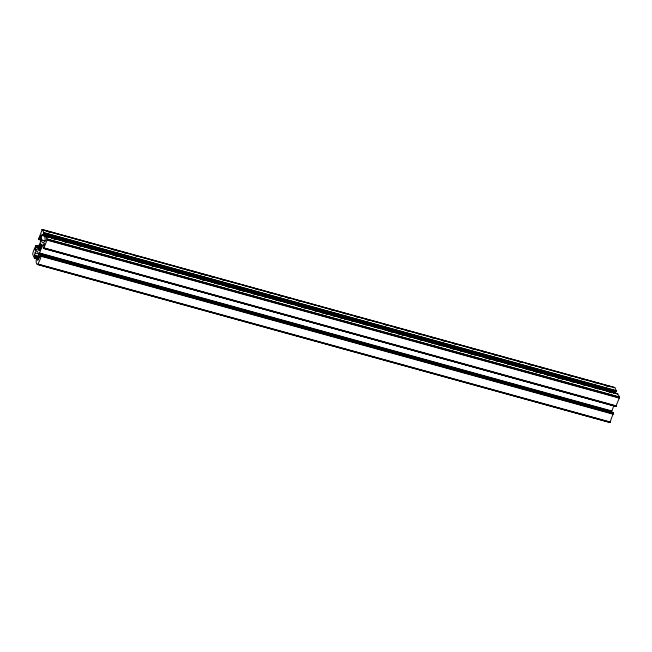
<?xml version="1.0" encoding="UTF-8"?>
<svg xmlns="http://www.w3.org/2000/svg" width="652" height="652" viewBox="0 0 652 652"><rect width="100%" height="100%" fill="white"/><g stroke="black" fill="none" stroke-linecap="round" stroke-linejoin="round"><path stroke-width="0.98" d="M38.509 249.447C38.077 248.135 40.285 241.387 41.353 244.606C41.793 245.918 39.576 252.666 38.509 249.447L40.465 249.993M614.689 391.828C616.531 394.965 616.156 386.62 614.323 387.443L42.184 229.496C33.407 253.685 43.211 224.875 40.196 240.987C42.771 238.73 34.483 255.201 35.232 249.431C38.289 240.319 32.967 250.661 32.665 254.247C37.082 264.459 32.315 251.542 37.042 251.053C39.275 253.4 39.291 257.727 37.376 260.181C35.428 257.018 35.86 265.274 37.677 264.557L609.913 422.504L613.345 413.099L607.004 411.493M37.677 264.557C41.565 257.41 42.445 251.811 39.063 257.744C37.751 253.286 47.49 234.859 43.717 248.428L615.855 406.375L619.261 398.062L619.343 396.832L617.729 393.849L45.493 235.902C43.766 237.467 46.219 239.48 44.735 241.167C40.766 247.931 40.017 231.574 43.04 234.744L615.276 392.691M43.138 234.744L43.839 232.625L42.184 229.496M43.717 248.428L47.246 239.512L45.493 235.902M611.682 411.656L613.882 405.422M613.866 393.18L614.225 392.227M613.866 387.907L614.323 387.443M617.729 393.849L522.203 367.818M41.972 229.585L614.225 387.443M43.814 230.286L129.194 253.856M131.158 254.394L140.971 257.1M142.935 257.646L216.537 277.964M218.493 278.51L228.314 281.216M230.27 281.754L240.091 284.468M242.047 285.005L292.096 298.828M294.06 299.366L303.873 302.08M305.837 302.618L315.649 305.323M317.614 305.87L379.44 322.936M381.404 323.482L523.703 362.765M525.667 363.303L611.046 386.872M47.62 231.59L50.563 232.397M87.857 242.691L90.799 243.506M99.626 245.943L102.576 246.758M111.402 249.194L114.353 250.009M116.309 250.547L119.259 251.362M123.179 252.446L126.129 253.261M134.956 255.698L137.906 256.513M180.099 268.159L183.049 268.974M186.969 270.058L189.911 270.873M191.875 271.411L194.826 272.226M198.746 273.31L201.688 274.125M203.652 274.663L206.602 275.478M210.523 276.562L213.465 277.369M222.299 279.814L225.242 280.621M255.665 289.023L258.608 289.838M267.442 292.275L270.384 293.082M279.219 295.527L282.161 296.334M286.089 297.418L289.032 298.233M297.866 300.67L300.808 301.485M331.232 309.879L334.174 310.694M343.009 313.131L345.951 313.946M354.786 316.383L357.728 317.198M366.563 319.635L369.505 320.45M385.21 324.786L388.152 325.592M395.022 327.491L397.964 328.306M406.799 330.743L409.741 331.558M418.576 333.995L421.518 334.81M430.353 337.247L433.295 338.062M442.129 340.499L445.072 341.306M453.906 343.751L456.848 344.558M470.589 348.355L475.495 349.708M482.366 351.607L485.308 352.414M494.143 354.859L497.085 355.666M505.919 358.103L508.862 358.918M517.696 361.355L520.638 362.17M529.465 364.607L532.415 365.422M541.241 367.858L544.192 368.673M569.701 375.715L572.652 376.53M581.478 378.967L584.428 379.782M593.255 382.219L596.205 383.034M605.032 385.471L607.982 386.286M43.839 232.625L615.977 390.572M43.855 232.845L615.993 390.792M43.839 233.106L615.977 391.053M43.79 233.408L615.928 391.355M43.708 233.709L615.847 391.656M43.611 234.011L615.749 391.958M43.497 234.28L615.635 392.227M43.374 234.5L615.512 392.447M43.252 234.655L615.39 392.602M45.379 235.991L617.517 393.938M45.257 236.146L107.083 253.212M109.047 253.758L182.65 274.076M184.614 274.614L194.426 277.328M196.391 277.866L269.993 298.184M271.957 298.73L281.77 301.436M283.734 301.982L293.547 304.688M295.503 305.234L357.337 322.3M359.293 322.838L369.105 325.552M371.07 326.09L380.882 328.804M382.846 329.341L444.672 346.408M446.636 346.954L520.239 367.272M53.969 238.803L56.911 239.618M65.746 242.055L68.688 242.87M77.523 245.307L80.465 246.122M89.3 248.559L92.242 249.374M101.076 251.811L104.018 252.626M112.853 255.062L115.795 255.877M153.09 266.171L156.032 266.978M164.866 269.423L167.808 270.23M176.635 272.666L179.585 273.481M188.412 275.918L191.362 276.733M200.188 279.17L203.139 279.985M240.425 290.279L243.375 291.094M252.202 293.53L255.152 294.345M257.108 294.883L260.058 295.698M263.978 296.782L266.921 297.597M275.755 300.034L278.697 300.849M320.898 312.495L323.84 313.31M332.675 315.747L335.617 316.562M339.545 317.646L342.487 318.453M344.452 318.999L347.394 319.814M351.322 320.898L354.264 321.705M363.099 324.142L366.041 324.957M396.465 333.359L399.407 334.166M408.242 336.611L411.184 337.418M420.018 339.855L422.961 340.67M431.795 343.107L434.737 343.922M438.666 345.006L441.608 345.821M450.442 348.258L453.384 349.073M460.255 350.963L463.197 351.778M472.032 354.215L474.974 355.03M483.808 357.467L486.751 358.282M495.585 360.719L498.527 361.534M507.362 363.971L510.304 364.786M526.009 369.122L528.951 369.928M535.822 371.827L540.728 373.18M547.598 375.079L550.541 375.894M559.375 378.331L562.317 379.138M571.152 381.583L574.094 382.39M582.929 384.835L585.871 385.642M594.706 388.079L597.648 388.894M41.687 235.445L47.572 237.075M51.5 238.159L54.442 238.966M63.277 241.403L66.219 242.218M115.29 255.763L118.232 256.578M127.067 259.015L130.009 259.83M138.835 262.267L141.786 263.082M150.612 265.519L153.562 266.334M202.625 279.879L205.576 280.694M214.402 283.131L217.352 283.938M226.179 286.383L229.129 287.19M237.956 289.635L240.898 290.442M301.746 307.239L304.688 308.054M313.522 310.491L316.464 311.306M325.299 313.742L328.241 314.557M389.089 331.355L392.031 332.161M400.866 334.606L403.808 335.413M469.562 353.571L472.504 354.378M488.209 358.714L491.152 359.529M533.352 371.175L536.294 371.99M545.129 374.427L548.071 375.242M556.906 377.679L559.848 378.494M608.911 392.039L611.861 392.854M47.246 239.031L619.384 396.978M47.262 239.243L619.4 397.19M47.246 239.512L619.384 397.459M47.197 239.806L619.335 397.753M47.123 240.115L619.261 398.062M39.226 238.665L41.19 239.202M39.104 238.885L41.068 239.423M38.655 238.901L40.946 239.577M38.704 239.048L40.831 239.667M41.19 239.773L45.118 240.857M41.206 239.993L45.135 241.077M39.837 244.402L41.801 244.94M42.641 245.225L44.605 245.771M42.519 245.445L44.483 245.991M39.47 245.119L41.435 245.657M39.144 245.951L41.109 246.489M36.047 245.625L39.161 246.513M44.173 247.964L616.311 405.911M35.933 245.706L39.21 246.66M35.811 245.869L39.218 246.872M43.586 247.988L616.189 406.131M38.859 246.872L41.809 247.687M43.602 248.208L615.855 406.375M35.689 246.089L38.631 246.904M43.643 248.355L616.067 406.294M36.21 246.627L38.175 247.165M36.137 246.929L38.101 247.475M38.655 247.801L40.62 248.347M38.533 248.681L40.497 249.227M38.574 250.05L40.538 250.596M35.289 249.219L37.254 249.757M39.666 253.066L611.804 411.013M39.593 253.375L611.731 411.314M39.544 253.669L611.682 411.616M35.127 252.886L39.055 253.97M40.994 254.932L613.296 412.952M40.88 255.013L613.345 413.099M41.736 255.445L180.107 293.644M182.071 294.182L267.45 317.752M269.415 318.298L343.017 338.616M344.981 339.154L354.794 341.868M356.758 342.406L366.571 345.12M368.535 345.658L430.361 362.724M432.325 363.27L442.137 365.976M444.102 366.522L453.914 369.228M455.87 369.774L517.704 386.84M519.66 387.378L529.473 390.092M531.437 390.63L605.04 410.947M41.223 255.364L613.361 413.311M41.614 255.665L44.556 256.472M51.426 258.371L54.369 259.186M63.203 261.623L66.145 262.438M74.98 264.875L77.922 265.69M86.757 268.127L89.699 268.942M98.534 271.379L101.476 272.186M126.993 279.235L129.935 280.042M138.77 282.487L141.712 283.294M150.547 285.739L153.489 286.546M162.324 288.983L165.266 289.798M174.1 292.235L177.042 293.05M185.877 295.486L188.819 296.301M226.114 306.595L229.056 307.41M237.89 309.847L240.832 310.662M249.667 313.099L252.609 313.914M254.573 314.451L257.516 315.266M261.444 316.35L264.386 317.165M273.221 319.602L276.163 320.417M313.457 330.711L316.399 331.518M325.234 333.963L328.176 334.769M330.14 335.315L333.082 336.13M337.002 337.206L339.953 338.021M348.779 340.458L351.73 341.273M405.699 356.171L408.649 356.986M412.569 358.07L415.52 358.885M417.476 359.423L420.426 360.238M424.346 361.322L427.296 362.137M436.123 364.574L439.065 365.389M469.489 373.783L472.439 374.598M481.266 377.035L484.208 377.85M493.042 380.287L495.985 381.102M504.819 383.539L507.761 384.354M511.69 385.438L514.632 386.245M523.466 388.682L526.409 389.497M545.056 394.647L547.998 395.454M556.832 397.899L559.775 398.706M568.609 401.151L571.551 401.958M580.386 404.395L583.328 405.21M592.163 407.647L595.105 408.462M599.033 409.546L601.975 410.361M41.206 255.633L613.345 413.58M41.157 255.926L613.296 413.873M41.084 256.236L613.214 414.183M34.589 255.062L38.509 256.146M35.069 256.032L38.99 257.116M35.078 256.252L39.006 257.336M35.061 256.513L38.99 257.597M35.012 256.815L38.941 257.899M34.939 257.116L38.867 258.2M34.841 257.418L38.77 258.502M34.727 257.687L38.655 258.771M34.605 257.907L38.533 258.991M34.483 258.062L38.411 259.146M34.271 258.151L38.297 259.235M36.61 259.398L38.574 259.936M38.134 264.093L610.272 422.04M38.012 264.313L610.15 422.26M37.889 264.467L610.027 422.414"/></g></svg>
